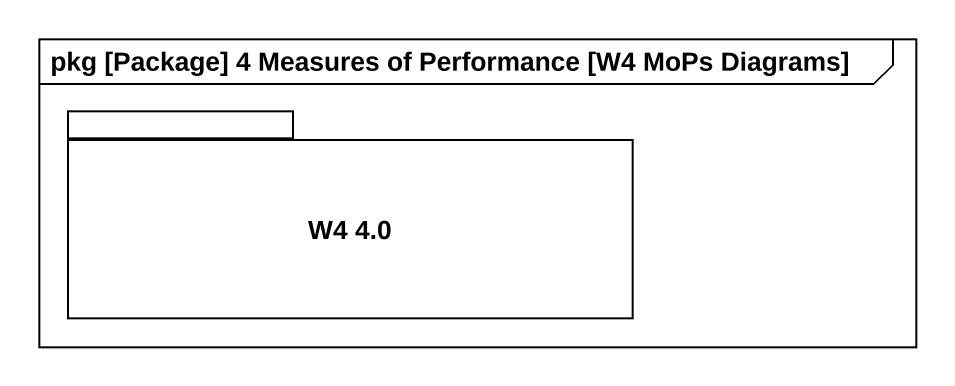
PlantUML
@startuml
mainframe pkg [Package] 4 Measures of Performance [W4 MoPs Diagrams]
package "W4 4.0" as W4_4_0 {
}
@enduml
